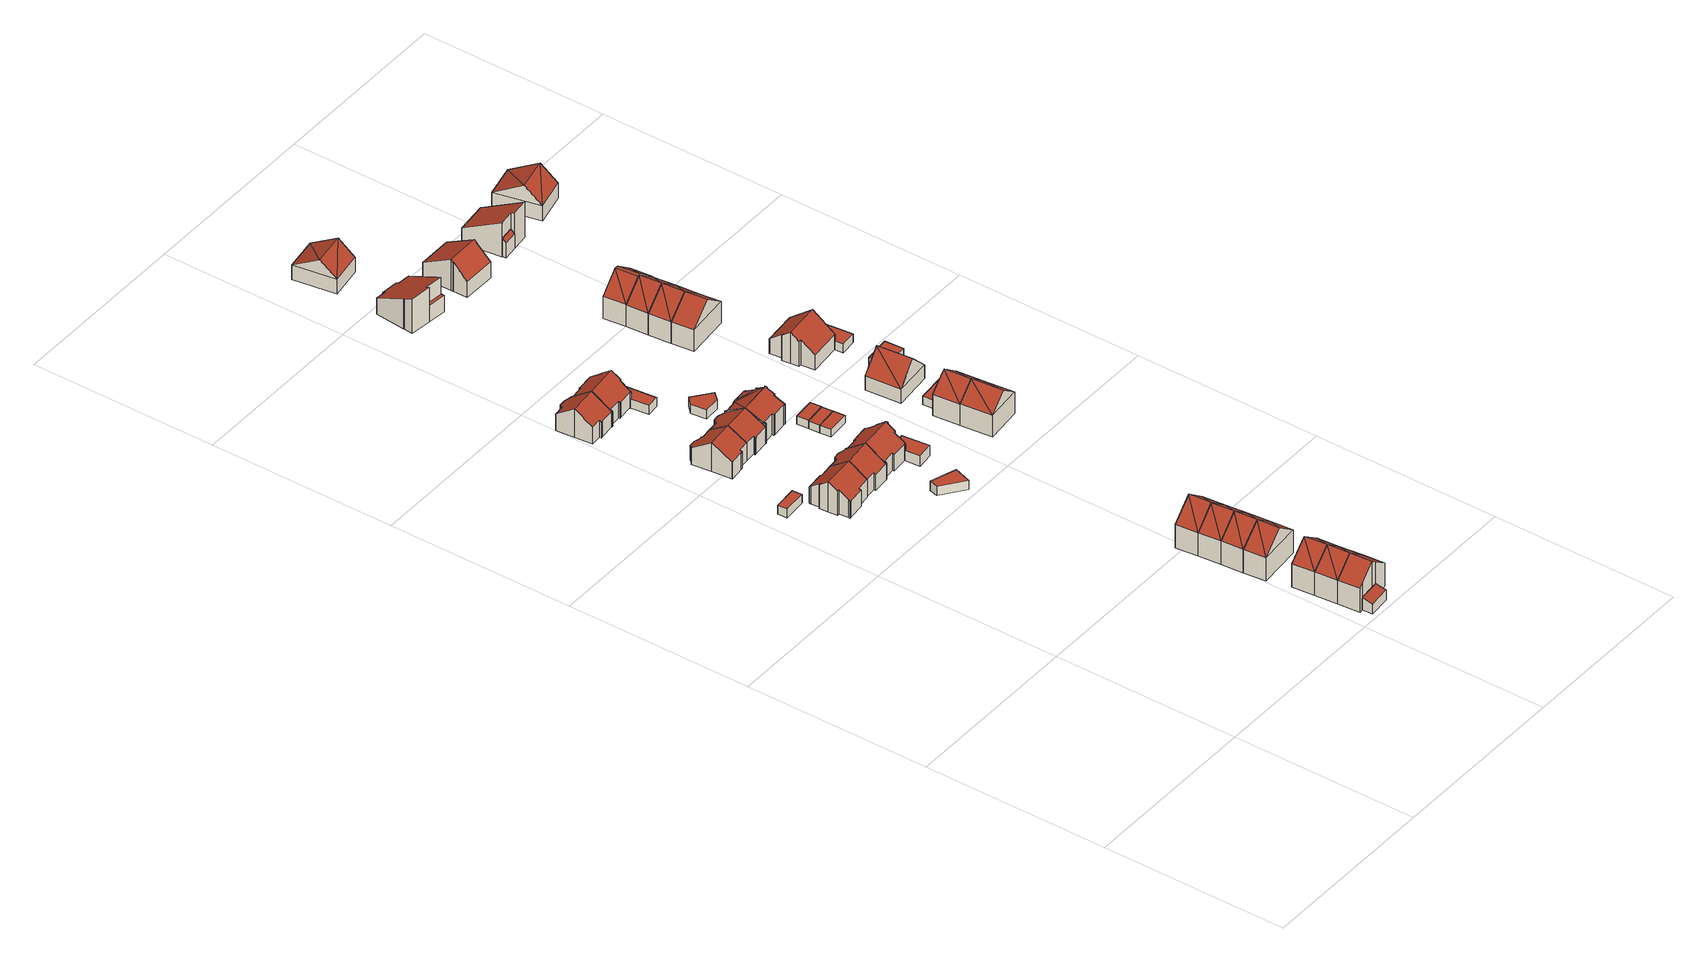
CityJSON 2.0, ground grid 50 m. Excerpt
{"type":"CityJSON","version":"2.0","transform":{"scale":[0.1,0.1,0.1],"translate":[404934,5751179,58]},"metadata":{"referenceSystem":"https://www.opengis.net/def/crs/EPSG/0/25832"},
"CityObjects":{
"building1":{"type":"Building","attributes":{"Gemeindeschluessel":"05515000","Geometrietyp2DReferenz":"3000","function":"51009_1611","roofType":"1000","measuredHeight":2.44},"geometry":[{"type":"Solid","lod":"2","boundaries":[[[[0,1,2,3]],[[4,5,1,0]],[[6,7,5,4]],[[3,2,7,6]],[[4,0,3,6]],[[1,5,7,2]]]],"semantics":{"surfaces":[{"type":"WallSurface"},{"type":"RoofSurface"},{"type":"GroundSurface"}],"values":[[0,0,0,0,1,2]]}}]},
"building2":{"type":"Building","attributes":{"Gemeindeschluessel":"05515000","Geometrietyp2DReferenz":"3000","function":"31001_1000","roofType":"3100","measuredHeight":8.57},"address":[{"country":"Germany","locality":"Münster","thoroughfareNumber":"99","thoroughfareName":"Böttcherstraße"}],"geometry":[{"type":"Solid","lod":"2","boundaries":[[[[8,9,10,11]],[[12,13,9,8]],[[14,15,13,12]],[[16,17,15,14]],[[18,19,17,16]],[[20,21,19,18]],[[22,23,21,20]],[[24,25,23,22]],[[26,27,25,24]],[[28,29,27,26]],[[30,31,29,28]],[[32,33,31,30]],[[34,35,33,32]],[[36,37,35,34]],[[38,39,37,36]],[[40,41,39,38]],[[42,43,41,40]],[[44,45,43,42]],[[11,10,45,44]],[[38,36,34,32,30,28,26,24,22,40]],[[20,18,16,14,12,8,11,44,42,40,22]],[[9,13,15,17,19,21,23,25,27,29,31,33,35,37,39,41,43,45,10]]]],"semantics":{"surfaces":[{"type":"WallSurface"},{"type":"RoofSurface"},{"type":"GroundSurface"}],"values":[[0,0,0,0,0,0,0,0,0,0,0,0,0,0,0,0,0,0,0,1,1,2]]}}]},
"building3":{"type":"Building","attributes":{"Gemeindeschluessel":"05515000","Geometrietyp2DReferenz":"3000","function":"31001_1000","roofType":"3100","measuredHeight":8.27},"address":[{"country":"Germany","locality":"Münster","thoroughfareNumber":"105","thoroughfareName":"Böttcherstraße"}],"geometry":[{"type":"Solid","lod":"2","boundaries":[[[[46,47,48,49]],[[50,51,47,46]],[[52,53,51,50]],[[54,55,53,52]],[[56,57,55,54]],[[58,59,57,56]],[[60,61,59,58]],[[62,63,61,60]],[[64,65,63,62]],[[66,67,65,64]],[[68,69,67,66]],[[70,71,69,68]],[[72,73,71,70]],[[74,75,73,72]],[[76,77,75,74]],[[49,48,77,76]],[[70,68,66,64,62,60,58,72]],[[56,54,52,50,46,49,76,74,72,58]],[[47,51,53,55,57,59,61,63,65,67,69,71,73,75,77,48]]]],"semantics":{"surfaces":[{"type":"WallSurface"},{"type":"RoofSurface"},{"type":"GroundSurface"}],"values":[[0,0,0,0,0,0,0,0,0,0,0,0,0,0,0,0,1,1,2]]}}]},
"building4":{"type":"Building","attributes":{"Gemeindeschluessel":"05515000","Geometrietyp2DReferenz":"3000","function":"31001_1000"},"address":[{"country":"Germany","locality":"Münster","thoroughfareNumber":"65","thoroughfareName":"Böttcherstraße"}],"children":["building4-1","building4-2"]},
"building4-1":{"type":"BuildingPart","attributes":{"roofType":"2100","measuredHeight":3.57},"parents":["building4"],"geometry":[{"type":"Solid","lod":"2","boundaries":[[[[78,79,80,81]],[[82,83,84,85]],[[81,80,83,82]],[[85,86,78,81,82]],[[79,87,84,83,80]],[[87,86,85,84]],[[79,78,86,87]]]],"semantics":{"surfaces":[{"type":"WallSurface"},{"type":"RoofSurface"},{"type":"GroundSurface"},{"type":"ClosureSurface"}],"values":[[0,0,0,1,2,3,3]]}}]},
"building4-2":{"type":"BuildingPart","attributes":{"roofType":"3100","measuredHeight":11.03},"parents":["building4"],"geometry":[{"type":"Solid","lod":"2","boundaries":[[[[88,89,90,91]],[[92,93,89,88]],[[94,95,93,92]],[[96,97,95,94]],[[98,84,97,96]],[[85,84,98]],[[79,78,99]],[[91,90,79,99]],[[98,96,94,92,100]],[[88,91,99,100,92]],[[89,93,95,97,84,87,79,90]],[[85,98,100,86]],[[84,85,86,87]],[[78,86,100,99]],[[86,78,79,87]]]],"semantics":{"surfaces":[{"type":"WallSurface"},{"type":"RoofSurface"},{"type":"GroundSurface"},{"type":"ClosureSurface"}],"values":[[0,0,0,0,0,0,0,0,1,1,2,0,3,0,3]]}}]},
"building5":{"type":"Building","attributes":{"Gemeindeschluessel":"05515000","Geometrietyp2DReferenz":"3000","function":"31001_1000","roofType":"3100","measuredHeight":8.29},"address":[{"country":"Germany","locality":"Münster","thoroughfareNumber":"111","thoroughfareName":"Böttcherstraße"}],"geometry":[{"type":"Solid","lod":"2","boundaries":[[[[101,102,103,104]],[[105,106,102,101]],[[107,108,106,105]],[[109,110,108,107]],[[111,112,110,109]],[[113,114,112,111]],[[115,116,114,113]],[[117,118,116,115]],[[119,120,118,117]],[[121,122,120,119]],[[123,124,122,121]],[[125,126,124,123]],[[127,128,126,125]],[[129,130,128,127]],[[131,132,130,129]],[[104,103,132,131]],[[127,125,123,121,119,117,115,113,111,129]],[[109,107,105,101,104,131,129,111]],[[102,106,108,110,112,114,116,118,120,122,124,126,128,130,132,103]]]],"semantics":{"surfaces":[{"type":"WallSurface"},{"type":"RoofSurface"},{"type":"GroundSurface"}],"values":[[0,0,0,0,0,0,0,0,0,0,0,0,0,0,0,0,1,1,2]]}}]},
"building6":{"type":"Building","attributes":{"Gemeindeschluessel":"05515000","Geometrietyp2DReferenz":"3000","function":"31001_1000","roofType":"3100","measuredHeight":10.96},"address":[{"country":"Germany","locality":"Münster","thoroughfareNumber":"67","thoroughfareName":"Böttcherstraße"}],"geometry":[{"type":"Solid","lod":"2","boundaries":[[[[94,133,134,135]],[[88,136,133,94]],[[137,138,136,88]],[[135,134,138,137]],[[94,92,88]],[[137,139,135]],[[92,94,135]],[[135,139,92]],[[88,92,139]],[[139,137,88]],[[133,136,138,134]]]],"semantics":{"surfaces":[{"type":"WallSurface"},{"type":"RoofSurface"},{"type":"GroundSurface"}],"values":[[0,0,0,0,0,0,1,1,1,1,2]]}}]},
"building7":{"type":"Building","attributes":{"Gemeindeschluessel":"05515000","Geometrietyp2DReferenz":"3000","function":"31001_1000","roofType":"3100","measuredHeight":8.33},"address":[{"country":"Germany","locality":"Münster","thoroughfareNumber":"97","thoroughfareName":"Böttcherstraße"}],"geometry":[{"type":"Solid","lod":"2","boundaries":[[[[24,140,141,142]],[[22,143,140,24]],[[20,144,143,22]],[[145,146,144,20]],[[147,148,146,145]],[[149,150,148,147]],[[151,152,150,149]],[[153,154,152,151]],[[155,156,154,153]],[[157,158,156,155]],[[159,160,158,157]],[[161,162,160,159]],[[163,164,162,161]],[[142,141,164,163]],[[157,155,153,151,149,147,145,20,22,159]],[[24,142,163,161,159,22]],[[140,143,144,146,148,150,152,154,156,158,160,162,164,141]]]],"semantics":{"surfaces":[{"type":"WallSurface"},{"type":"RoofSurface"},{"type":"GroundSurface"}],"values":[[0,0,0,0,0,0,0,0,0,0,0,0,0,0,1,1,2]]}}]},
"building8":{"type":"Building","attributes":{"Gemeindeschluessel":"05515000","Geometrietyp2DReferenz":"3000","function":"31001_1000","roofType":"3100","measuredHeight":10.95},"address":[{"country":"Germany","locality":"Münster","thoroughfareNumber":"69","thoroughfareName":"Böttcherstraße"}],"geometry":[{"type":"Solid","lod":"2","boundaries":[[[[165,166,138,137]],[[167,168,166,165]],[[135,134,168,167]],[[137,138,134,135]],[[165,169,167]],[[135,139,137]],[[137,139,169]],[[169,165,137]],[[139,135,167]],[[167,169,139]],[[166,168,134,138]]]],"semantics":{"surfaces":[{"type":"WallSurface"},{"type":"RoofSurface"},{"type":"GroundSurface"}],"values":[[0,0,0,0,0,0,1,1,1,1,2]]}}]},
"building9":{"type":"Building","attributes":{"Gemeindeschluessel":"05515000","Geometrietyp2DReferenz":"3000","function":"31001_1000","roofType":"3100","measuredHeight":11.32},"address":[{"country":"Germany","locality":"Münster","thoroughfareNumber":"71","thoroughfareName":"Böttcherstraße"}],"geometry":[{"type":"Solid","lod":"2","boundaries":[[[[170,171,172,173]],[[174,175,171,170]],[[176,177,175,174]],[[173,172,177,176]],[[170,178,174]],[[176,179,173]],[[178,170,173]],[[173,179,178]],[[174,178,179]],[[179,176,174]],[[171,175,177,172]]]],"semantics":{"surfaces":[{"type":"WallSurface"},{"type":"RoofSurface"},{"type":"GroundSurface"}],"values":[[0,0,0,0,0,0,1,1,1,1,2]]}}]},
"building10":{"type":"Building","attributes":{"Gemeindeschluessel":"05515000","Geometrietyp2DReferenz":"3000","function":"31001_1000","roofType":"3100","measuredHeight":11.36},"address":[{"country":"Germany","locality":"Münster","thoroughfareNumber":"73","thoroughfareName":"Böttcherstraße"}],"geometry":[{"type":"Solid","lod":"2","boundaries":[[[[173,172,180,181]],[[176,177,172,173]],[[182,183,177,176]],[[181,180,183,182]],[[173,179,176]],[[182,184,181]],[[179,173,181]],[[181,184,179]],[[176,179,184]],[[184,182,176]],[[172,177,183,180]]]],"semantics":{"surfaces":[{"type":"WallSurface"},{"type":"RoofSurface"},{"type":"GroundSurface"}],"values":[[0,0,0,0,0,0,1,1,1,1,2]]}}]},
"building11":{"type":"Building","attributes":{"Gemeindeschluessel":"05515000","Geometrietyp2DReferenz":"3000","function":"31001_1000","roofType":"3100","measuredHeight":8.21},"address":[{"country":"Germany","locality":"Münster","thoroughfareNumber":"103","thoroughfareName":"Böttcherstraße"}],"geometry":[{"type":"Solid","lod":"2","boundaries":[[[[185,186,187,188]],[[189,190,186,185]],[[191,192,190,189]],[[60,61,192,191]],[[58,59,61,60]],[[56,57,59,58]],[[193,194,57,56]],[[195,196,194,193]],[[197,198,196,195]],[[199,200,198,197]],[[201,202,200,199]],[[203,204,202,201]],[[205,206,204,203]],[[207,208,206,205]],[[209,210,208,207]],[[188,187,210,209]],[[205,203,201,199,197,195,193,56,58,207]],[[60,191,189,185,188,209,207,58]],[[186,190,192,61,59,57,194,196,198,200,202,204,206,208,210,187]]]],"semantics":{"surfaces":[{"type":"WallSurface"},{"type":"RoofSurface"},{"type":"GroundSurface"}],"values":[[0,0,0,0,0,0,0,0,0,0,0,0,0,0,0,0,1,1,2]]}}]},
"building12":{"type":"Building","attributes":{"Gemeindeschluessel":"05515000","Geometrietyp2DReferenz":"3000","function":"31001_1000","roofType":"3100","measuredHeight":11.36},"address":[{"country":"Germany","locality":"Münster","thoroughfareNumber":"75","thoroughfareName":"Böttcherstraße"}],"geometry":[{"type":"Solid","lod":"2","boundaries":[[[[181,180,211,212]],[[182,183,180,181]],[[213,214,183,182]],[[212,211,214,213]],[[181,184,182]],[[213,215,212]],[[184,181,212]],[[212,215,184]],[[182,184,215]],[[215,213,182]],[[180,183,214,211]]]],"semantics":{"surfaces":[{"type":"WallSurface"},{"type":"RoofSurface"},{"type":"GroundSurface"}],"values":[[0,0,0,0,0,0,1,1,1,1,2]]}}]},
"building13":{"type":"Building","attributes":{"Gemeindeschluessel":"05515000","Geometrietyp2DReferenz":"3000","function":"51009_1611","roofType":"1000","measuredHeight":2.53},"geometry":[{"type":"Solid","lod":"2","boundaries":[[[[216,217,218,219]],[[220,221,217,216]],[[222,223,221,220]],[[219,218,223,222]],[[220,216,219,222]],[[217,221,223,218]]]],"semantics":{"surfaces":[{"type":"WallSurface"},{"type":"RoofSurface"},{"type":"GroundSurface"}],"values":[[0,0,0,0,1,2]]}}]},
"building14":{"type":"Building","attributes":{"Gemeindeschluessel":"05515000","Geometrietyp2DReferenz":"3000","function":"31001_1000","roofType":"3100","measuredHeight":8.27},"address":[{"country":"Germany","locality":"Münster","thoroughfareNumber":"109","thoroughfareName":"Böttcherstraße"}],"geometry":[{"type":"Solid","lod":"2","boundaries":[[[[224,225,226,227]],[[228,229,225,224]],[[230,231,229,228]],[[232,233,231,230]],[[234,235,233,232]],[[236,237,235,234]],[[238,239,237,236]],[[240,241,239,238]],[[242,243,241,240]],[[244,245,243,242]],[[246,247,245,244]],[[248,249,247,246]],[[250,251,249,248]],[[252,253,251,250]],[[254,255,253,252]],[[256,257,255,254]],[[258,259,257,256]],[[260,261,259,258]],[[262,263,261,260]],[[264,265,263,262]],[[266,267,265,264]],[[268,269,267,266]],[[131,132,269,268]],[[270,130,132,131]],[[127,128,130,270]],[[271,272,128,127]],[[227,226,272,271]],[[131,268,266,264,262,260,258,256,254,252,250,248,246,244,242,270]],[[240,238,236,234,232,230,228,224,227,271,127,270,242]],[[225,229,231,233,235,237,239,241,243,245,247,249,251,253,255,257,259,261,263,265,267,269,132,130,128,272,226]]]],"semantics":{"surfaces":[{"type":"WallSurface"},{"type":"RoofSurface"},{"type":"GroundSurface"}],"values":[[0,0,0,0,0,0,0,0,0,0,0,0,0,0,0,0,0,0,0,0,0,0,0,0,0,0,0,1,1,2]]}}]},
"building15":{"type":"Building","attributes":{"Gemeindeschluessel":"05515000","Geometrietyp2DReferenz":"3000","function":"31001_1000","roofType":"3100","measuredHeight":11.39},"address":[{"country":"Germany","locality":"Münster","thoroughfareNumber":"77","thoroughfareName":"Böttcherstraße"}],"geometry":[{"type":"Solid","lod":"2","boundaries":[[[[273,274,214,213]],[[275,276,274,273]],[[212,211,276,275]],[[213,214,211,212]],[[273,277,275]],[[212,278,213]],[[213,278,277]],[[277,273,213]],[[278,212,275]],[[275,277,278]],[[274,276,211,214]]]],"semantics":{"surfaces":[{"type":"WallSurface"},{"type":"RoofSurface"},{"type":"GroundSurface"}],"values":[[0,0,0,0,0,0,1,1,1,1,2]]}}]},
"building16":{"type":"Building","attributes":{"Gemeindeschluessel":"05515000","Geometrietyp2DReferenz":"3000","function":"31001_1000","roofType":"3100","measuredHeight":8.45},"address":[{"country":"Germany","locality":"Münster","thoroughfareNumber":"95","thoroughfareName":"Böttcherstraße"}],"geometry":[{"type":"Solid","lod":"2","boundaries":[[[[279,280,281,282]],[[283,284,280,279]],[[285,286,284,283]],[[287,288,286,285]],[[289,290,288,287]],[[291,292,290,289]],[[293,294,292,291]],[[295,296,294,293]],[[297,298,296,295]],[[299,300,298,297]],[[301,302,300,299]],[[303,304,302,301]],[[305,306,304,303]],[[307,308,306,305]],[[309,310,308,307]],[[311,312,310,309]],[[313,314,312,311]],[[315,316,314,313]],[[317,318,316,315]],[[319,320,318,317]],[[321,322,320,319]],[[323,324,322,321]],[[325,326,324,323]],[[327,162,326,325]],[[159,160,162,327]],[[328,158,160,159]],[[329,330,158,328]],[[282,281,330,329]],[[327,325,323,321,319,317,315,313,311,309,307,305,303,301,299,159]],[[297,295,293,291,289,287,285,283,279,282,329,328,159,299]],[[280,284,286,288,290,292,294,296,298,300,302,304,306,308,310,312,314,316,318,320,322,324,326,162,160,158,330,281]]]],"semantics":{"surfaces":[{"type":"WallSurface"},{"type":"RoofSurface"},{"type":"GroundSurface"}],"values":[[0,0,0,0,0,0,0,0,0,0,0,0,0,0,0,0,0,0,0,0,0,0,0,0,0,0,0,0,1,1,2]]}}]},
"building17":{"type":"Building","attributes":{"Gemeindeschluessel":"05515000","Geometrietyp2DReferenz":"3000","function":"31001_2460","roofType":"1000","measuredHeight":2.64},"geometry":[{"type":"Solid","lod":"2","boundaries":[[[[331,253,255,332]],[[333,251,253,331]],[[334,249,251,333]],[[335,247,249,334]],[[336,245,247,335]],[[337,338,245,336]],[[339,340,338,337]],[[341,342,340,339]],[[332,255,342,341]],[[339,337,336,335,334,333,331,332,341]],[[253,251,249,247,245,338,340,342,255]]]],"semantics":{"surfaces":[{"type":"WallSurface"},{"type":"RoofSurface"},{"type":"GroundSurface"}],"values":[[0,0,0,0,0,0,0,0,0,1,2]]}}]},
"building18":{"type":"Building","attributes":{"Gemeindeschluessel":"05515000","Geometrietyp2DReferenz":"3000","function":"31001_1000","roofType":"5000","measuredHeight":8.17},"address":[{"country":"Germany","locality":"Münster","thoroughfareNumber":"101","thoroughfareName":"Böttcherstraße"}],"geometry":[{"type":"Solid","lod":"2","boundaries":[[[[343,344,345,346]],[[347,348,344,343]],[[349,350,348,347]],[[351,352,350,349]],[[353,354,352,351]],[[355,354,353]],[[356,357,354,355]],[[358,359,357,356]],[[360,361,359,358]],[[362,363,361,360]],[[364,365,363,362]],[[366,367,365,364]],[[368,369,367,366]],[[370,371,369,368]],[[372,373,371,370]],[[374,375,373,372]],[[376,377,375,374]],[[378,379,377,376]],[[380,381,379,378]],[[382,383,381,380]],[[384,385,383,382]],[[386,387,385,384]],[[388,389,387,386]],[[390,391,389,388]],[[392,393,391,390]],[[394,395,393,392]],[[396,397,395,394]],[[346,345,397,396]],[[384,382,380,378,376,374,372,398,399,396,394,392,390,388,386]],[[358,362,360]],[[398,370,368]],[[368,366,364]],[[362,358,356]],[[364,362,356]],[[364,356,355]],[[368,364,355]],[[355,353,349]],[[368,355,349]],[[399,398,368]],[[399,368,349]],[[399,349,347]],[[399,347,343]],[[343,346,399]],[[351,349,353]],[[370,398,372]],[[396,399,346]],[[344,348,350,352,354,357,359,361,363,365,367,369,371,373,375,377,379,381,383,385,387,389,391,393,395,397,345]]]],"semantics":{"surfaces":[{"type":"WallSurface"},{"type":"RoofSurface"},{"type":"GroundSurface"}],"values":[[0,0,0,0,0,0,0,0,0,0,0,0,0,0,0,0,0,0,0,0,0,0,0,0,0,0,0,0,1,1,1,1,1,1,1,1,1,1,1,1,1,1,1,1,0,0,2]]}}]},
"building19":{"type":"Building","attributes":{"Gemeindeschluessel":"05515000","Geometrietyp2DReferenz":"3000","function":"31001_2460","roofType":"1000","measuredHeight":2.97},"geometry":[{"type":"Solid","lod":"2","boundaries":[[[[400,401,402,403]],[[404,405,401,400]],[[406,407,405,404]],[[408,409,407,406]],[[410,411,409,408]],[[412,413,411,410]],[[414,415,413,412]],[[416,417,415,414]],[[403,402,417,416]],[[414,412,410,408,406,404,400,403,416]],[[401,405,407,409,411,413,415,417,402]]]],"semantics":{"surfaces":[{"type":"WallSurface"},{"type":"RoofSurface"},{"type":"GroundSurface"}],"values":[[0,0,0,0,0,0,0,0,0,1,2]]}}]},
"building20":{"type":"Building","attributes":{"Gemeindeschluessel":"05515000","Geometrietyp2DReferenz":"3000","function":"31001_2460","roofType":"1000","measuredHeight":2.56},"geometry":[{"type":"Solid","lod":"2","boundaries":[[[[418,419,420,421]],[[422,423,419,418]],[[424,425,423,422]],[[426,427,425,424]],[[421,420,427,426]],[[424,422,418,421,426]],[[419,423,425,427,420]]]],"semantics":{"surfaces":[{"type":"WallSurface"},{"type":"RoofSurface"},{"type":"GroundSurface"}],"values":[[0,0,0,0,0,1,2]]}}]},
"building21":{"type":"Building","attributes":{"Gemeindeschluessel":"05515000","Geometrietyp2DReferenz":"3000","function":"31001_2460","roofType":"1000","measuredHeight":2.25},"geometry":[{"type":"Solid","lod":"2","boundaries":[[[[428,429,430,431]],[[432,433,429,428]],[[434,435,433,432]],[[431,430,435,434]],[[432,428,431,434]],[[429,433,435,430]]]],"semantics":{"surfaces":[{"type":"WallSurface"},{"type":"RoofSurface"},{"type":"GroundSurface"}],"values":[[0,0,0,0,1,2]]}}]},
"building22":{"type":"Building","attributes":{"Gemeindeschluessel":"05515000","Geometrietyp2DReferenz":"3000","function":"31001_2460","roofType":"1000","measuredHeight":2.26},"geometry":[{"type":"Solid","lod":"2","boundaries":[[[[436,437,438,439]],[[428,429,437,436]],[[431,430,429,428]],[[439,438,430,431]],[[428,436,439,431]],[[437,429,430,438]]]],"semantics":{"surfaces":[{"type":"WallSurface"},{"type":"RoofSurface"},{"type":"GroundSurface"}],"values":[[0,0,0,0,1,2]]}}]},
"building23":{"type":"Building","attributes":{"Gemeindeschluessel":"05515000","Geometrietyp2DReferenz":"3000","function":"31001_2460","roofType":"1000","measuredHeight":2.29},"geometry":[{"type":"Solid","lod":"2","boundaries":[[[[440,441,438,442]],[[443,444,441,440]],[[445,437,444,443]],[[442,438,437,445]],[[443,440,442,445]],[[441,444,437,438]]]],"semantics":{"surfaces":[{"type":"WallSurface"},{"type":"RoofSurface"},{"type":"GroundSurface"}],"values":[[0,0,0,0,1,2]]}}]},
"building24":{"type":"Building","attributes":{"Gemeindeschluessel":"05515000","Geometrietyp2DReferenz":"3000","function":"31001_1000","roofType":"2100","measuredHeight":9.95},"address":[{"country":"Germany","locality":"Münster","thoroughfareNumber":"135a","thoroughfareName":"Töpferstraße"}],"geometry":[{"type":"Solid","lod":"2","boundaries":[[[[446,447,448,449]],[[450,451,447,446]],[[452,453,451,450]],[[454,455,453,452]],[[456,457,455,454]],[[458,459,457,456]],[[460,461,459,458]],[[462,463,461,460]],[[464,465,463,462]],[[466,467,465,464]],[[468,469,467,466]],[[470,471,469,468]],[[449,448,471,470]],[[468,466,464,462,460,458,456,454,452,450,446,449,470]],[[447,451,453,455,457,459,461,463,465,467,469,471,448]]]],"semantics":{"surfaces":[{"type":"WallSurface"},{"type":"RoofSurface"},{"type":"GroundSurface"}],"values":[[0,0,0,0,0,0,0,0,0,0,0,0,0,1,2]]}}]},
"building25":{"type":"Building","attributes":{"Gemeindeschluessel":"05515000","Geometrietyp2DReferenz":"3000","function":"51009_1610","roofType":"1000","measuredHeight":4.69},"geometry":[{"type":"Solid","lod":"2","boundaries":[[[[472,447,451,473]],[[474,448,447,472]],[[475,476,448,474]],[[473,451,476,475]],[[474,472,473,475]],[[447,448,476,451]]]],"semantics":{"surfaces":[{"type":"WallSurface"},{"type":"RoofSurface"},{"type":"GroundSurface"}],"values":[[0,0,0,0,1,2]]}}]},
"building26":{"type":"Building","attributes":{"Gemeindeschluessel":"05515000","Geometrietyp2DReferenz":"3000","function":"31001_1000","roofType":"3100","measuredHeight":8.24},"address":[{"country":"Germany","locality":"Münster","thoroughfareNumber":"139","thoroughfareName":"Töpferstraße"}],"geometry":[{"type":"Solid","lod":"2","boundaries":[[[[477,478,479,480]],[[481,482,478,477]],[[483,484,482,481]],[[480,479,484,483]],[[477,485,481]],[[483,486,480]],[[477,480,486]],[[486,485,477]],[[485,486,483]],[[483,481,485]],[[478,482,484,479]]]],"semantics":{"surfaces":[{"type":"WallSurface"},{"type":"RoofSurface"},{"type":"GroundSurface"}],"values":[[0,0,0,0,0,0,1,1,1,1,2]]}}]},
"building27":{"type":"Building","attributes":{"Gemeindeschluessel":"05515000","Geometrietyp2DReferenz":"3000","function":"31001_1000","roofType":"3100","measuredHeight":10.03},"address":[{"country":"Germany","locality":"Münster","thoroughfareNumber":"142","thoroughfareName":"Böttcherstraße"}],"geometry":[{"type":"Solid","lod":"2","boundaries":[[[[487,488,489,490]],[[491,492,488,487]],[[493,494,492,491]],[[490,489,494,493]],[[487,495,491]],[[493,496,490]],[[495,487,490]],[[490,496,495]],[[491,495,496]],[[496,493,491]],[[488,492,494,489]]]],"semantics":{"surfaces":[{"type":"WallSurface"},{"type":"RoofSurface"},{"type":"GroundSurface"}],"values":[[0,0,0,0,0,0,1,1,1,1,2]]}}]},
"building28":{"type":"Building","attributes":{"Gemeindeschluessel":"05515000","Geometrietyp2DReferenz":"3000","function":"31001_1000","roofType":"3100","measuredHeight":10.02},"address":[{"country":"Germany","locality":"Münster","thoroughfareNumber":"142a","thoroughfareName":"Böttcherstraße"}],"geometry":[{"type":"Solid","lod":"2","boundaries":[[[[497,498,499,500]],[[501,502,498,497]],[[503,504,502,501]],[[505,489,504,503]],[[506,494,489,505]],[[500,499,494,506]],[[507,508,506]],[[509,500,506,508]],[[505,503,501,507]],[[508,507,501]],[[509,508,501,497]],[[509,497,500]],[[507,506,505]],[[498,502,504,489,494,499]]]],"semantics":{"surfaces":[{"type":"WallSurface"},{"type":"RoofSurface"},{"type":"GroundSurface"}],"values":[[0,0,0,0,0,0,1,1,1,1,0,0,0,2]]}}]},
"building29":{"type":"Building","attributes":{"Gemeindeschluessel":"05515000","Geometrietyp2DReferenz":"3000","function":"31001_2460","roofType":"1000","measuredHeight":2.44},"geometry":[{"type":"Solid","lod":"2","boundaries":[[[[510,511,512,513]],[[514,515,511,510]],[[516,517,515,514]],[[518,519,517,516]],[[520,521,519,518]],[[513,512,521,520]],[[518,516,514,510,513,520]],[[511,515,517,519,521,512]]]],"semantics":{"surfaces":[{"type":"WallSurface"},{"type":"RoofSurface"},{"type":"GroundSurface"}],"values":[[0,0,0,0,0,0,1,2]]}}]},
"building30":{"type":"Building","attributes":{"Gemeindeschluessel":"05515000","Geometrietyp2DReferenz":"3000","function":"31001_1000","roofType":"5000","measuredHeight":9.31},"address":[{"country":"Germany","locality":"Münster","thoroughfareNumber":"144","thoroughfareName":"Böttcherstraße"}],"geometry":[{"type":"Solid","lod":"2","boundaries":[[[[522,523,524,525]],[[526,527,523,522]],[[528,529,527,526]],[[530,531,529,528]],[[532,533,531,530]],[[525,524,533,532]],[[534,535,526]],[[528,526,535]],[[525,532,536,535,522]],[[534,522,535]],[[535,536,530,528]],[[536,532,530]],[[534,526,522]],[[523,527,529,531,533,524]]]],"semantics":{"surfaces":[{"type":"WallSurface"},{"type":"RoofSurface"},{"type":"GroundSurface"}],"values":[[0,0,0,0,0,0,1,1,1,1,0,0,0,2]]}}]},
"building31":{"type":"Building","attributes":{"Gemeindeschluessel":"05515000","Geometrietyp2DReferenz":"3000","function":"31001_1000","roofType":"3100","measuredHeight":10.89},"address":[{"country":"Germany","locality":"Münster","thoroughfareNumber":"148","thoroughfareName":"Böttcherstraße"}],"geometry":[{"type":"Solid","lod":"2","boundaries":[[[[537,538,539,540]],[[541,542,538,537]],[[543,544,542,541]],[[540,539,544,543]],[[537,545,541]],[[543,546,540]],[[540,546,545,537]],[[541,545,546,543]],[[538,542,544,539]]]],"semantics":{"surfaces":[{"type":"WallSurface"},{"type":"RoofSurface"},{"type":"GroundSurface"}],"values":[[0,0,0,0,0,0,1,1,2]]}}]},
"building32":{"type":"Building","attributes":{"Gemeindeschluessel":"05515000","Geometrietyp2DReferenz":"3000","function":"31001_1000","roofType":"3100","measuredHeight":10.9},"address":[{"country":"Germany","locality":"Münster","thoroughfareNumber":"150","thoroughfareName":"Böttcherstraße"}],"geometry":[{"type":"Solid","lod":"2","boundaries":[[[[540,539,547,548]],[[543,544,539,540]],[[549,550,544,543]],[[548,547,550,549]],[[540,546,543]],[[549,551,548]],[[546,540,548]],[[548,551,546]],[[543,546,551]],[[551,549,543]],[[539,544,550,547]]]],"semantics":{"surfaces":[{"type":"WallSurface"},{"type":"RoofSurface"},{"type":"GroundSurface"}],"values":[[0,0,0,0,0,0,1,1,1,1,2]]}}]},
"building33":{"type":"Building","attributes":{"Gemeindeschluessel":"05515000","Geometrietyp2DReferenz":"3000","function":"31001_1000","roofType":"3100","measuredHeight":8.87},"address":[{"country":"Germany","locality":"Münster","thoroughfareNumber":"135","thoroughfareName":"Töpferstraße"}],"geometry":[{"type":"Solid","lod":"2","boundaries":[[[[552,553,554,555]],[[556,557,553,552]],[[558,559,557,556]],[[560,561,559,558]],[[562,563,561,560]],[[564,565,563,562]],[[566,567,565,564]],[[568,569,567,566]],[[570,571,569,568]],[[555,554,571,570]],[[564,562,560,566]],[[558,556,552,555,570,568,566,560]],[[553,557,559,561,563,565,567,569,571,554]]]],"semantics":{"surfaces":[{"type":"WallSurface"},{"type":"RoofSurface"},{"type":"GroundSurface"}],"values":[[0,0,0,0,0,0,0,0,0,0,1,1,2]]}}]},
"building34":{"type":"Building","attributes":{"Gemeindeschluessel":"05515000","Geometrietyp2DReferenz":"3000","function":"31001_1000","roofType":"3100","measuredHeight":8.91},"address":[{"country":"Germany","locality":"Münster","thoroughfareNumber":"146","thoroughfareName":"Böttcherstraße"}],"geometry":[{"type":"Solid","lod":"2","boundaries":[[[[572,573,574,575]],[[576,577,573,572]],[[578,579,577,576]],[[580,581,579,578]],[[582,583,581,580]],[[584,585,583,582]],[[586,587,585,584]],[[588,589,587,586]],[[590,591,589,588]],[[592,593,591,590]],[[594,595,593,592]],[[575,574,595,594]],[[588,586,584,582,580,578,590]],[[576,572,575,594,592,590,578]],[[573,577,579,581,583,585,587,589,591,593,595,574]]]],"semantics":{"surfaces":[{"type":"WallSurface"},{"type":"RoofSurface"},{"type":"GroundSurface"}],"values":[[0,0,0,0,0,0,0,0,0,0,0,0,1,1,2]]}}]},
"building35":{"type":"Building","attributes":{"Gemeindeschluessel":"05515000","Geometrietyp2DReferenz":"3000","function":"31001_1000","roofType":"3100","measuredHeight":10.9},"address":[{"country":"Germany","locality":"Münster","thoroughfareNumber":"152","thoroughfareName":"Böttcherstraße"}],"geometry":[{"type":"Solid","lod":"2","boundaries":[[[[548,547,596,597]],[[549,550,547,548]],[[598,599,550,549]],[[597,596,599,598]],[[548,551,549]],[[598,600,597]],[[551,548,597]],[[597,600,551]],[[549,551,600]],[[600,598,549]],[[547,550,599,596]]]],"semantics":{"surfaces":[{"type":"WallSurface"},{"type":"RoofSurface"},{"type":"GroundSurface"}],"values":[[0,0,0,0,0,0,1,1,1,1,2]]}}]},
"building36":{"type":"Building","attributes":{"Gemeindeschluessel":"05515000","Geometrietyp2DReferenz":"3000","function":"31001_1000","roofType":"9999","measuredHeight":10.73},"address":[{"country":"Germany","locality":"Münster","thoroughfareNumber":"154","thoroughfareName":"Böttcherstraße"}],"geometry":[{"type":"Solid","lod":"2","boundaries":[[[[601,602,599,603]],[[604,605,602,601]],[[606,596,605,604]],[[603,599,596,606]],[[603,607,608]],[[608,601,603]],[[601,608,609,604]],[[610,606,604]],[[604,609,610]],[[606,610,607,603]],[[608,607,610,609]],[[602,605,596,599]]]],"semantics":{"surfaces":[{"type":"WallSurface"},{"type":"RoofSurface"},{"type":"GroundSurface"}],"values":[[0,0,0,0,1,1,0,1,1,0,1,2]]}}]},
"building37":{"type":"Building","attributes":{"Gemeindeschluessel":"05515000","Geometrietyp2DReferenz":"3000","function":"31001_2460","roofType":"1000","measuredHeight":2.77},"geometry":[{"type":"Solid","lod":"2","boundaries":[[[[611,531,533,612]],[[613,614,531,611]],[[615,616,614,613]],[[617,618,616,615]],[[619,524,618,617]],[[612,533,524,619]],[[617,615,613,611,612,619]],[[531,614,616,618,524,533]]]],"semantics":{"surfaces":[{"type":"WallSurface"},{"type":"RoofSurface"},{"type":"GroundSurface"}],"values":[[0,0,0,0,0,0,1,2]]}}]},
"building38":{"type":"Building","attributes":{"Gemeindeschluessel":"05515000","Geometrietyp2DReferenz":"3000","function":"31001_2460","roofType":"1000","measuredHeight":2.49},"geometry":[{"type":"Solid","lod":"2","boundaries":[[[[620,583,621,622]],[[623,581,583,620]],[[624,577,581,623]],[[625,626,577,624]],[[627,628,626,625]],[[629,630,628,627]],[[622,621,630,629]],[[627,625,624,623,620,622,629]],[[583,581,577,626,628,630,621]]]],"semantics":{"surfaces":[{"type":"WallSurface"},{"type":"RoofSurface"},{"type":"GroundSurface"}],"values":[[0,0,0,0,0,0,0,1,2]]}}]},
"building39":{"type":"Building","attributes":{"Gemeindeschluessel":"05515000","Geometrietyp2DReferenz":"3000","function":"51009_1610","roofType":"2100","measuredHeight":5.23},"geometry":[{"type":"Solid","lod":"2","boundaries":[[[[631,632,633,634]],[[635,636,632,631]],[[637,638,636,635]],[[634,633,638,637]],[[635,631,634,637]],[[632,636,638,633]]]],"semantics":{"surfaces":[{"type":"WallSurface"},{"type":"RoofSurface"},{"type":"GroundSurface"}],"values":[[0,0,0,0,1,2]]}}]},
"building40":{"type":"Building","attributes":{"Gemeindeschluessel":"05515000","Geometrietyp2DReferenz":"3000","function":"31001_1000","roofType":"2100","measuredHeight":10.21},"address":[{"country":"Germany","locality":"Münster","thoroughfareNumber":"133","thoroughfareName":"Töpferstraße"}],"geometry":[{"type":"Solid","lod":"2","boundaries":[[[[639,640,641,642]],[[643,644,640,639]],[[645,646,644,643]],[[647,648,646,645]],[[649,650,648,647]],[[642,641,650,649]],[[647,645,643,639,642,649]],[[640,644,646,648,650,641]]]],"semantics":{"surfaces":[{"type":"WallSurface"},{"type":"RoofSurface"},{"type":"GroundSurface"}],"values":[[0,0,0,0,0,0,1,2]]}}]},
"building41":{"type":"Building","attributes":{"Gemeindeschluessel":"05515000","Geometrietyp2DReferenz":"3000","function":"31001_1000","roofType":"3100","measuredHeight":8.84},"address":[{"country":"Germany","locality":"Münster","thoroughfareNumber":"131","thoroughfareName":"Töpferstraße"}],"geometry":[{"type":"Solid","lod":"2","boundaries":[[[[651,652,653,654]],[[655,656,652,651]],[[657,658,656,655]],[[654,653,658,657]],[[651,659,655]],[[657,660,654]],[[651,654,660]],[[660,659,651]],[[659,660,657]],[[657,655,659]],[[652,656,658,653]]]],"semantics":{"surfaces":[{"type":"WallSurface"},{"type":"RoofSurface"},{"type":"GroundSurface"}],"values":[[0,0,0,0,0,0,1,1,1,1,2]]}}]}
},
"vertices":[
[52,1318,27],[52,1318,2],[54,1292,2],[54,1292,27],[115,1323,27],[115,1323,2],[117,1297,27],[117,1297,2],
[125,1283,50],[125,1283,3],[125,1278,3],[125,1278,54],[129,1283,50],[129,1283,3],[130,1283,50],[130,1283,3],[173,1287,50],[173,1287,3],[174,1282,54],[174,1282,3],[210,1286,54],[210,1286,3],[215,1237,89],[215,1237,3],[220,1189,54],[220,1189,3],[183,1185,54],[183,1185,3],[184,1180,50],[184,1180,3],[140,1176,50],[140,1176,3],[135,1175,50],[135,1175,3],[135,1180,54],[135,1180,3],[132,1205,72],[132,1205,3],[127,1205,72],[127,1205,3],[125,1229,89],[125,1229,3],[123,1253,71],[123,1253,3],[128,1253,71],[128,1253,3],
[109,1594,46],[109,1594,5],[93,1593,5],[93,1593,46],[120,1585,53],[120,1585,5],[126,1586,53],[126,1586,5],[127,1581,56],[127,1581,5],[156,1584,56],[156,1584,5],[160,1535,87],[160,1535,5],[165,1487,56],[165,1487,5],[136,1484,56],[136,1484,5],[137,1479,53],[137,1479,5],[132,1478,53],[132,1478,5],[93,1474,53],[93,1474,5],[91,1474,53],[91,1474,5],[86,1528,87],[86,1528,5],[80,1581,53],[80,1581,5],[83,1582,53],[83,1582,5],
[541,37,44],[541,37,8],[544,9,8],[544,9,36],[604,15,36],[604,15,8],[602,43,8],[602,43,44],[586,41,44],[586,41,8],
[526,95,76],[526,95,8],[532,36,8],[532,36,76],[581,101,118],[581,101,8],[635,106,76],[635,106,8],[641,47,76],[641,47,8],[602,43,106],[541,37,83],[586,41,118],
[44,1803,48],[44,1803,4],[84,1807,4],[84,1807,48],[40,1802,48],[40,1802,4],[39,1808,52],[39,1808,4],[10,1805,52],[10,1805,4],[5,1853,87],[5,1853,4],[1,1902,52],[1,1902,4],[30,1905,52],[30,1905,4],[29,1910,48],[29,1910,4],[35,1910,48],[35,1910,4],[44,1921,41],[44,1921,4],[61,1923,41],[61,1923,4],[72,1914,48],[72,1914,4],[75,1914,48],[75,1914,4],[80,1860,87],[80,1860,4],[86,1807,48],[86,1807,4],
[635,106,9],[629,166,9],[629,166,76],[526,95,9],[520,155,76],[520,155,9],[575,160,118],
[220,1189,5],[248,1192,5],[248,1192,54],[215,1237,5],[210,1286,5],[239,1289,54],[239,1289,5],[239,1294,50],[239,1294,5],[244,1294,50],[244,1294,5],[253,1305,43],[253,1305,5],[271,1307,43],[271,1307,5],[282,1298,50],[282,1298,5],[285,1298,50],[285,1298,5],[290,1245,89],[290,1245,5],[295,1191,50],[295,1191,5],[249,1187,50],[249,1187,5],
[514,215,76],[514,215,9],[624,225,76],[624,225,9],[569,220,118],
[617,285,76],[617,285,9],[612,345,9],[612,345,76],[498,274,76],[498,274,9],[492,334,76],[492,334,9],[558,280,122],[552,339,122],
[606,405,9],[606,405,76],[487,393,76],[487,393,9],[546,399,122],
[199,1485,53],[199,1485,5],[239,1489,5],[239,1489,53],[194,1484,53],[194,1484,5],[194,1489,56],[194,1489,5],[184,1586,56],[184,1586,5],[184,1591,53],[184,1591,5],[190,1592,53],[190,1592,5],[199,1603,47],[199,1603,5],[216,1605,47],[216,1605,5],[227,1596,53],[227,1596,5],[230,1596,53],[230,1596,5],[236,1542,87],[236,1542,5],[241,1489,53],[241,1489,5],
[600,464,9],[600,464,76],[481,453,76],[481,453,9],[540,459,122],
[325,1089,29],[325,1089,3],[317,1066,3],[317,1066,29],[394,1067,29],[394,1067,3],[379,1021,29],[379,1021,3],
[112,1913,51],[112,1913,4],[78,1909,4],[78,1909,52],[112,1918,48],[112,1918,4],[116,1918,48],[116,1918,4],[156,1922,48],[156,1922,4],[160,1922,48],[160,1922,4],[161,1918,51],[161,1918,4],[163,1893,69],[163,1893,4],[167,1893,69],[167,1893,4],[169,1869,86],[169,1869,4],[171,1849,72],[171,1849,4],[171,1845,69],[171,1845,4],[168,1844,69],[168,1844,4],[170,1819,51],[170,1819,4],[171,1815,48],[171,1815,4],[167,1815,48],[167,1815,4],[166,1814,48],[166,1814,4],[166,1815,48],[166,1815,4],[126,1811,48],[126,1811,4],[122,1810,48],[122,1810,4],[122,1815,51],[122,1815,4],[88,1812,51],[88,1812,4],[88,1807,48],[88,1807,4],[80,1860,86],[78,1914,48],[78,1914,4],
[475,513,76],[475,513,9],[594,524,76],[594,524,9],[535,518,123],[540,459,123],
[321,1296,55],[321,1296,5],[288,1293,5],[288,1293,55],[321,1301,51],[321,1301,5],[365,1306,51],[365,1306,5],[370,1306,51],[370,1306,5],[370,1302,54],[370,1302,5],[372,1277,72],[372,1277,5],[377,1277,72],[377,1277,5],[379,1257,87],[379,1257,5],[382,1257,87],[382,1257,5],[382,1253,89],[382,1253,5],[383,1250,87],[383,1250,5],[380,1250,87],[380,1250,5],[382,1232,74],[382,1232,5],[382,1229,72],[382,1229,5],[377,1229,72],[377,1229,5],[380,1204,55],[380,1204,5],[380,1199,51],[380,1199,5],[377,1199,51],[377,1199,5],[376,1199,51],[376,1199,5],[331,1195,51],[331,1195,5],[331,1200,55],[331,1200,5],[297,1196,55],[297,1196,5],[297,1191,51],[297,1191,5],[295,1191,51],[285,1298,51],[287,1298,51],[287,1298,5],
[171,1815,30],[167,1815,30],[170,1819,30],[168,1844,30],[171,1845,30],[171,1849,30],[198,1852,30],[198,1852,4],[206,1769,30],[206,1769,4],[172,1766,30],[172,1766,4],
[233,1596,56],[233,1596,4],[230,1596,4],[230,1596,56],[233,1591,59],[233,1591,4],[267,1595,59],[267,1595,4],[267,1600,56],[267,1600,4],[271,1600,56],[271,1600,4],[271,1600,57],[311,1604,56],[311,1604,4],[315,1604,56],[315,1604,4],[316,1600,59],[316,1600,4],[315,1600,59],[315,1600,4],[318,1575,73],[318,1575,4],[323,1576,73],[323,1576,4],[325,1554,85],[325,1554,4],[328,1555,85],[328,1555,4],[328,1548,84],[328,1548,4],[326,1548,84],[326,1548,4],[328,1527,75],[328,1527,4],[323,1527,75],[323,1527,4],[325,1502,64],[325,1502,4],[326,1497,62],[326,1497,4],[321,1497,62],[321,1497,4],[282,1493,62],[282,1493,4],[277,1492,62],[277,1492,4],[277,1498,64],[277,1498,4],[243,1494,64],[243,1494,4],[243,1489,62],[243,1489,4],[241,1489,62],[241,1489,4],[328,1552,86],[235,1543,86],
[381,1159,34],[381,1159,4],[425,1164,4],[425,1164,34],[377,1199,34],[377,1199,4],[380,1199,34],[380,1199,4],[380,1204,34],[380,1204,4],[377,1229,34],[377,1229,4],[382,1229,34],[382,1229,4],[382,1232,34],[382,1232,4],[417,1236,34],[417,1236,4],
[233,1693,29],[233,1693,3],[237,1651,3],[237,1651,29],[251,1713,29],[251,1713,3],[299,1675,29],[299,1675,3],[281,1654,29],[281,1654,3],
[407,1421,25],[407,1421,3],[347,1415,3],[347,1415,25],[410,1390,25],[410,1390,3],[350,1385,25],[350,1385,3],
[404,1451,25],[404,1451,3],[345,1445,3],[345,1445,25],
[342,1476,26],[342,1476,3],[345,1445,26],[401,1481,26],[401,1481,3],[404,1451,26],
[156,2379,96],[156,2379,2],[206,2374,2],[206,2374,96],[155,2369,101],[155,2369,2],[98,2375,101],[98,2375,2],[101,2400,89],[101,2400,2],[100,2400,89],[100,2400,2],[109,2483,48],[109,2483,2],[138,2480,48],[138,2480,2],[138,2487,44],[138,2487,2],[183,2482,44],[183,2482,2],[183,2475,48],[183,2475,2],[217,2472,48],[217,2472,2],[208,2389,89],[208,2389,2],
[156,2379,49],[155,2369,49],[206,2374,49],[205,2364,49],[205,2364,2],
[113,2597,46],[113,2597,4],[202,2611,4],[202,2611,46],[96,2711,46],[96,2711,4],[185,2724,46],[185,2724,4],[106,2640,86],[196,2654,86],
[663,1099,66],[663,1099,4],[655,1184,4],[655,1184,66],[564,1089,66],[564,1089,4],[555,1174,66],[555,1174,4],[613,1094,105],[605,1179,105],
[568,1247,65],[568,1247,4],[548,1245,4],[548,1245,65],[648,1254,65],[648,1254,4],[648,1253,65],[648,1253,4],[655,1184,65],[555,1174,65],[605,1179,104],[598,1250,104],[568,1247,81],
[568,1247,30],[568,1247,6],[648,1254,6],[648,1254,30],[565,1286,30],[565,1286,6],[654,1294,30],[654,1294,6],[658,1254,30],[658,1254,6],[648,1253,30],[648,1253,6],
[645,1339,45],[645,1339,5],[638,1418,5],[638,1418,45],[541,1329,45],[541,1329,5],[532,1423,45],[532,1423,5],[607,1430,45],[607,1430,5],[636,1433,45],[636,1433,5],[593,1334,98],[584,1428,98],[607,1430,76],
[539,1831,66],[539,1831,4],[533,1891,4],[533,1891,66],[419,1819,66],[419,1819,4],[413,1879,66],[413,1879,4],[479,1825,113],[473,1885,113],
[527,1950,4],[527,1950,66],[407,1939,66],[407,1939,4],[467,1945,113],
[278,2352,47],[278,2352,2],[368,2352,2],[368,2352,47],[278,2391,85],[278,2391,2],[277,2391,85],[277,2391,2],[277,2397,91],[277,2397,2],[277,2476,47],[277,2476,2],[368,2476,47],[368,2476,2],[368,2398,91],[368,2398,2],[368,2391,85],[368,2391,2],[367,2391,85],[367,2391,2],
[604,1687,46],[604,1687,4],[514,1678,4],[514,1678,46],[609,1634,87],[609,1634,4],[610,1627,93],[610,1627,4],[615,1567,46],[615,1567,4],[612,1567,46],[612,1567,4],[526,1559,46],[526,1559,4],[522,1596,75],[522,1596,4],[515,1595,75],[515,1595,4],[513,1618,93],[513,1618,4],[510,1640,75],[510,1640,4],[518,1641,75],[518,1641,4],
[521,2010,4],[521,2010,66],[402,1998,66],[402,1998,4],[461,2004,113],
[396,2058,67],[396,2058,4],[402,1998,67],[515,2070,67],[515,2070,4],[521,2010,67],[456,2004,111],[450,2064,111],[462,2065,110],[468,2005,110],
[607,1430,33],[636,1433,33],[604,1465,33],[604,1465,5],[674,1472,33],[674,1472,5],[678,1422,33],[678,1422,5],[638,1418,33],
[612,1567,29],[614,1544,4],[614,1544,29],[615,1567,29],[609,1634,29],[648,1638,29],[648,1638,4],[655,1572,29],[655,1572,4],[657,1548,29],[657,1548,4],
[484,2370,46],[484,2370,5],[483,2380,5],[483,2380,57],[444,2365,46],[444,2365,5],[443,2375,57],[443,2375,5],
[431,2479,46],[431,2479,4],[443,2375,4],[443,2375,101],[517,2489,46],[517,2489,4],[530,2375,106],[530,2375,4],[484,2370,106],[484,2370,4],[483,2380,101],[483,2380,4],
[603,2378,48],[603,2378,4],[691,2399,4],[691,2399,48],[575,2500,48],[575,2500,4],[663,2520,48],[663,2520,4],[593,2422,92],[681,2442,92]
]}
